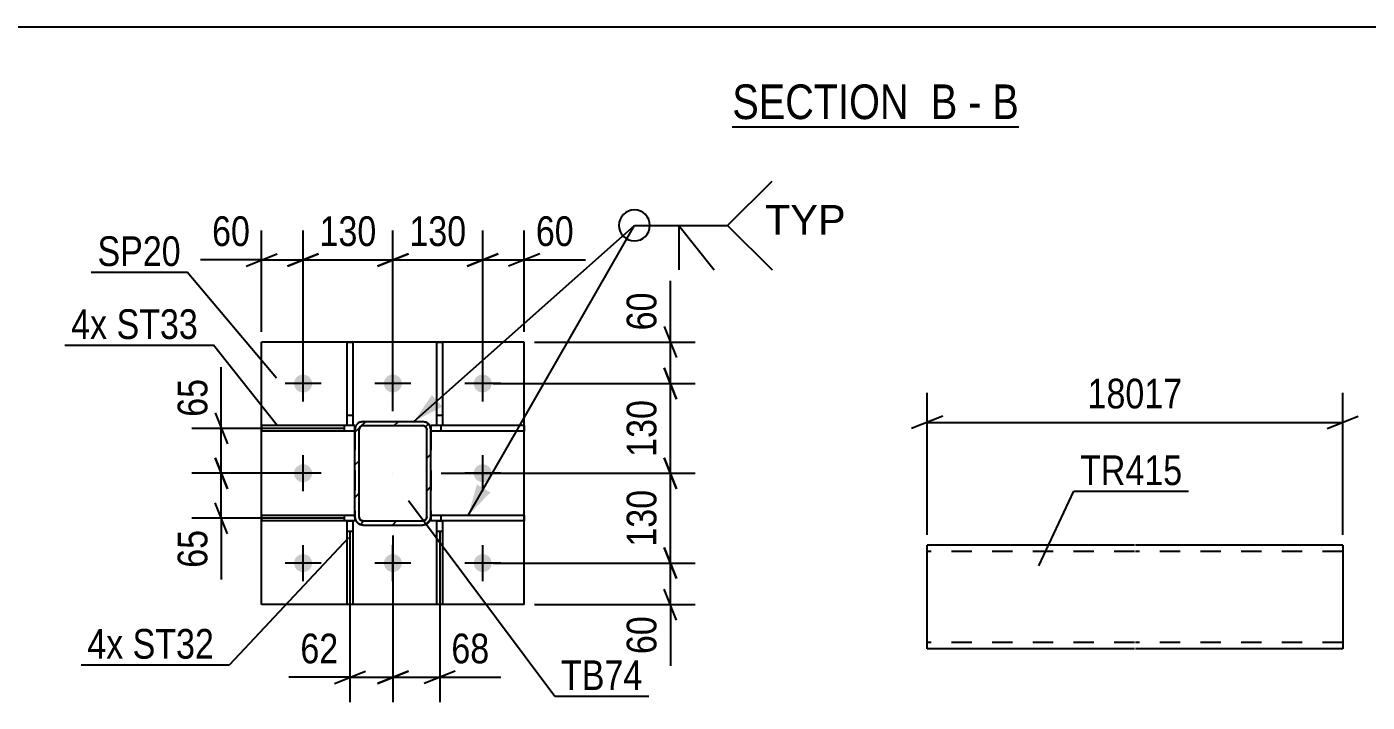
# Model space of a CAD drawing. Header units: millimetres. Extents: x 0 to 841, y 0 to 594.
# Drawn here: x 313.8 to 443.2, y 110.7 to 175.9 of the extents above; entities that cross this region are included whole.
import ezdxf

# ---------------------------------------------------------------- set-up
doc = ezdxf.new("R2010")
doc.units = ezdxf.units.MM
doc.linetypes.add('DXK_LINE_DOT2', pattern=[3.9198, 1.9599, -1.9599])
doc.linetypes.add('DXK_LINE_DOT3', pattern=[5.9187, 2.979, -0.9799, 0.9799, -0.9799])
doc.styles.add('Arial', font='ARIAL.TTF', dxfattribs={"height": 0.2})
doc.styles.add('Arial Narrow', font='ARIALN.TTF', dxfattribs={"height": 0.2})

# ---------------------------------------------------------------- blocks, each defined once
blk = doc.blocks.new('Unknown-717034435-12 - 3036')
at = {"color": 6, "linetype": 'Continuous'}
blk.add_line((381.93, 166.24), (409.58, 166.24), dxfattribs=at)
at = {"color": 0, "linetype": 'Continuous'}
for points in [[(400.04, 166.99), (400.04, 170.49), (381.93, 170.49), (381.93, 166.99)], [(403.65, 166.99), (403.65, 170.49), (401.09, 170.49), (401.09, 166.99)], [(405.97, 166.99), (405.97, 170.49), (404.7, 170.49), (404.7, 166.99)], [(409.58, 166.99), (409.58, 170.49), (407.02, 170.49), (407.02, 166.99)]]:
    blk.add_wipeout(points, dxfattribs=at)
at = {"color": 7, "linetype": 'Continuous', "style": 'Arial Narrow'}
for s, p in [('SECTION ', (381.93, 166.99)), ('B', (401.09, 166.99)), ('B', (407.02, 166.99)), ('-', (404.7, 166.99))]:
    blk.add_text(s, height=3.34, dxfattribs=at).set_placement(p)
blk = doc.blocks.new('Part-717034435-2703 - 2601')
at = {"color": 2, "linetype": 'Continuous'}
for p, q in [((353.43, 120.14), (353.43, 128.21)), ((353.43, 128.21), (353.96, 128.21)), ((353.96, 128.21), (353.96, 120.14)), ((353.96, 120.14), (353.43, 120.14))]:
    blk.add_line(p, q, dxfattribs=at)
at = {"color": 7, "linetype": 'DXK_LINE_DOT2'}
blk.add_line((353.43, 127.21), (353.96, 127.21), dxfattribs=at)
blk = doc.blocks.new('Part-717034435-2698 - 2601')
at = {"color": 2, "linetype": 'Continuous'}
for p, q in [((344.77, 120.14), (344.77, 128.21)), ((344.77, 128.21), (345.3, 128.21)), ((345.3, 128.21), (345.3, 120.14)), ((345.3, 120.14), (344.77, 120.14))]:
    blk.add_line(p, q, dxfattribs=at)
at = {"color": 7, "linetype": 'DXK_LINE_DOT2'}
blk.add_line((344.77, 127.21), (345.3, 127.21), dxfattribs=at)
blk = doc.blocks.new('Part-717034435-2682 - 2601')
at = {"color": 2, "linetype": 'Continuous'}
for p, q in [((344.76, 137.41), (344.76, 145.47)), ((344.76, 145.47), (345.3, 145.47)), ((345.3, 145.47), (345.3, 137.41)), ((345.3, 137.41), (344.76, 137.41))]:
    blk.add_line(p, q, dxfattribs=at)
at = {"color": 7, "linetype": 'DXK_LINE_DOT2'}
blk.add_line((344.76, 138.41), (345.3, 138.41), dxfattribs=at)
blk = doc.blocks.new('Part-717034435-2662 - 2601')
at = {"linetype": 'Continuous'}
h = blk.add_hatch(dxfattribs=at)
h.set_pattern_fill('', scale=0.7, style=0, pattern_type=0)
h.set_pattern_definition([(45, (352.6076, 137.5737), (-1.57154, 1.57154), [])])
h.paths.add_polyline_path([(352.78, 137.31), (352.61, 137.57), (352.35, 137.75), (352.04, 137.81), (346.31, 137.81), (346, 137.75), (345.74, 137.57), (345.57, 137.31), (345.51, 137.01), (345.51, 128.61), (345.57, 128.3), (345.74, 128.04), (346, 127.87), (346.31, 127.81), (352.04, 127.81), (352.35, 127.87), (352.61, 128.04), (352.78, 128.3), (352.84, 128.61), (352.84, 137.01)])
h.paths.add_polyline_path([(352.44, 128.61), (352.41, 128.45), (352.32, 128.33), (352.19, 128.24), (352.04, 128.21), (346.31, 128.21), (346.16, 128.24), (346.03, 128.33), (345.94, 128.45), (345.91, 128.61), (345.91, 137.01), (345.94, 137.16), (346.03, 137.29), (346.16, 137.38), (346.31, 137.41), (352.04, 137.41), (352.19, 137.38), (352.32, 137.29), (352.41, 137.16), (352.44, 137.01)])
at = {"color": 7, "linetype": 'DXK_LINE_DOT2'}
for p, q in [((345.51, 137.01), (345.57, 137.31)), ((345.94, 137.16), (345.91, 137.01)), ((346.03, 137.29), (345.94, 137.16)), ((346, 137.75), (346.31, 137.81)), ((346.16, 137.38), (346.03, 137.29)), ((346.31, 137.41), (346.16, 137.38)), ((346.31, 137.81), (352.04, 137.81)), ((346.31, 137.41), (352.04, 137.41)), ((352.04, 137.81), (352.35, 137.75)), ((352.19, 137.38), (352.04, 137.41)), ((352.32, 137.29), (352.19, 137.38)), ((352.41, 137.16), (352.32, 137.29)), ((352.44, 137.01), (352.41, 137.16)), ((352.78, 137.31), (352.84, 137.01)), ((345.51, 137.01), (345.51, 128.61)), ((345.91, 128.61), (345.91, 137.01)), ((352.44, 128.61), (352.44, 137.01)), ((352.84, 137.01), (352.84, 128.61)), ((345.57, 128.3), (345.51, 128.61)), ((345.91, 128.61), (345.94, 128.45)), ((345.94, 128.45), (346.03, 128.33)), ((346.03, 128.33), (346.16, 128.24)), ((346.16, 128.24), (346.31, 128.21)), ((346.31, 128.21), (352.04, 128.21)), ((352.04, 128.21), (352.19, 128.24)), ((352.19, 128.24), (352.32, 128.33)), ((352.32, 128.33), (352.41, 128.45)), ((352.41, 128.45), (352.44, 128.61)), ((352.84, 128.61), (352.78, 128.3)), ((346.31, 127.81), (346, 127.87)), ((346.31, 127.81), (352.04, 127.81)), ((352.35, 127.87), (352.04, 127.81))]:
    blk.add_line(p, q, dxfattribs=at)
at = {"color": 2, "linetype": 'Continuous'}
for p, q in [((345.57, 137.31), (345.51, 137.01)), ((345.91, 137.01), (345.94, 137.16)), ((345.94, 137.16), (346.03, 137.29)), ((346.31, 137.81), (346, 137.75)), ((346.03, 137.29), (346.16, 137.38)), ((346.16, 137.38), (346.31, 137.41)), ((346.31, 137.81), (352.04, 137.81)), ((346.31, 137.41), (352.04, 137.41)), ((352.35, 137.75), (352.04, 137.81)), ((352.04, 137.41), (352.19, 137.38)), ((352.19, 137.38), (352.32, 137.29)), ((352.32, 137.29), (352.41, 137.16)), ((352.41, 137.16), (352.44, 137.01)), ((352.84, 137.01), (352.78, 137.31)), ((345.51, 128.61), (345.51, 137.01)), ((345.91, 128.61), (345.91, 137.01)), ((352.44, 128.61), (352.44, 137.01)), ((352.84, 128.61), (352.84, 137.01)), ((345.51, 128.61), (345.57, 128.3)), ((345.94, 128.45), (345.91, 128.61)), ((346.03, 128.33), (345.94, 128.45)), ((346.16, 128.24), (346.03, 128.33)), ((346.31, 128.21), (346.16, 128.24)), ((346.31, 128.21), (352.04, 128.21)), ((352.19, 128.24), (352.04, 128.21)), ((352.32, 128.33), (352.19, 128.24)), ((352.41, 128.45), (352.32, 128.33)), ((352.44, 128.61), (352.41, 128.45)), ((352.78, 128.3), (352.84, 128.61)), ((346, 127.87), (346.31, 127.81)), ((346.31, 127.81), (352.04, 127.81)), ((352.04, 127.81), (352.35, 127.87))]:
    blk.add_line(p, q, dxfattribs=at)
at = {"color": 7, "linetype": 'DXK_LINE_DOT3'}
blk.add_line((349.18, 132.81), (349.18, 132.81), dxfattribs=at)
at = {"color": 7, "linetype": 'DXK_LINE_DOT2'}
for centre, start, end in [((346.31, 137.01), 112.5, 157.5), ((352.04, 137.01), 22.5, 67.5), ((346.31, 128.61), 202.5, 247.5), ((352.04, 128.61), 292.5, 337.5)]:
    blk.add_arc(centre, 0.8, start, end, dxfattribs=at)
at = {"color": 2, "linetype": 'Continuous'}
for centre, start, end in [((346.31, 137.01), 112.5, 157.5), ((352.04, 137.01), 22.5, 67.5), ((346.31, 128.61), 202.5, 247.5), ((352.04, 128.61), 292.5, 337.5)]:
    blk.add_arc(centre, 0.8, start, end, dxfattribs=at)
blk = doc.blocks.new('Part-717034435-2697 - 2601')
at = {"color": 2, "linetype": 'Continuous'}
for p, q in [((353.43, 137.41), (353.43, 145.47)), ((353.43, 145.47), (353.96, 145.47)), ((353.96, 145.47), (353.96, 137.41)), ((353.96, 137.41), (353.43, 137.41))]:
    blk.add_line(p, q, dxfattribs=at)
at = {"color": 7, "linetype": 'DXK_LINE_DOT2'}
blk.add_line((353.43, 138.41), (353.96, 138.41), dxfattribs=at)
blk = doc.blocks.new('Part-717034435-2704 - 2601')
at = {"color": 2, "linetype": 'Continuous'}
for p, q in [((345.51, 128.74), (336.51, 128.74)), ((336.51, 128.74), (336.51, 128.21)), ((344.77, 128.21), (336.51, 128.21)), ((345.51, 128.21), (345.3, 128.21)), ((345.51, 128.61), (345.51, 128.21))]:
    blk.add_line(p, q, dxfattribs=at)
at = {"color": 7, "linetype": 'DXK_LINE_DOT2'}
for p, q in [((344.51, 128.21), (344.51, 128.74)), ((345.3, 128.21), (344.77, 128.21)), ((345.51, 128.61), (345.51, 128.74))]:
    blk.add_line(p, q, dxfattribs=at)
blk = doc.blocks.new('Part-717034435-2705 - 2601')
at = {"color": 2, "linetype": 'Continuous'}
for p, q in [((345.51, 137.41), (336.51, 137.41)), ((336.51, 137.41), (336.51, 136.87)), ((345.51, 137.01), (345.51, 137.41)), ((345.51, 136.87), (336.51, 136.87))]:
    blk.add_line(p, q, dxfattribs=at)
at = {"color": 7, "linetype": 'DXK_LINE_DOT2'}
for p, q in [((344.51, 136.87), (344.51, 137.41)), ((345.51, 137.01), (345.51, 136.87))]:
    blk.add_line(p, q, dxfattribs=at)
blk = doc.blocks.new('Part-717034435-2720 - 2601')
at = {"color": 2, "linetype": 'Continuous'}
for p, q in [((361.84, 128.74), (352.84, 128.74)), ((352.84, 128.61), (352.84, 128.21)), ((353.43, 128.21), (352.84, 128.21)), ((361.84, 128.21), (353.96, 128.21)), ((361.84, 128.74), (361.84, 128.21))]:
    blk.add_line(p, q, dxfattribs=at)
at = {"color": 7, "linetype": 'DXK_LINE_DOT2'}
for p, q in [((352.84, 128.74), (352.84, 128.61)), ((353.96, 128.21), (353.43, 128.21)), ((353.84, 128.21), (353.84, 128.74))]:
    blk.add_line(p, q, dxfattribs=at)
blk = doc.blocks.new('Part-717034435-2725 - 2601')
at = {"color": 2, "linetype": 'Continuous'}
for p, q in [((361.84, 137.41), (352.84, 137.41)), ((352.84, 137.41), (352.84, 137.01)), ((361.84, 137.41), (361.84, 136.87)), ((361.84, 136.87), (352.84, 136.87))]:
    blk.add_line(p, q, dxfattribs=at)
at = {"color": 7, "linetype": 'DXK_LINE_DOT2'}
for p, q in [((353.84, 136.87), (353.84, 137.41)), ((352.84, 137.01), (352.84, 136.87))]:
    blk.add_line(p, q, dxfattribs=at)
blk = doc.blocks.new('Part-717034435-2730 - 2601')
at = {"color": 2, "linetype": 'Continuous'}
for p, q in [((336.51, 120.14), (336.51, 145.47)), ((361.84, 145.47), (336.51, 145.47)), ((361.84, 120.14), (361.84, 145.47)), ((361.84, 120.14), (336.51, 120.14))]:
    blk.add_line(p, q, dxfattribs=at)
blk = doc.blocks.new('Bolt-717034435-2749 - 2601')
at = {"linetype": 'Continuous'}
for points in [[(339.64, 141.47, -1), (341.38, 141.47, -1)], [(348.31, 141.47, -1), (350.04, 141.47, -1)], [(356.98, 141.47, -1), (358.71, 141.47, -1)], [(339.64, 132.81, -1), (341.38, 132.81, -1)], [(356.98, 132.81, -1), (358.71, 132.81, -1)], [(339.64, 124.14, -1), (341.38, 124.14, -1)], [(348.31, 124.14, -1), (350.04, 124.14, -1)], [(356.98, 124.14, -1), (358.71, 124.14, -1)]]:
    blk.add_hatch(color=1, dxfattribs=at).paths.add_polyline_path(points)
at = {"color": 1, "linetype": 'Continuous'}
for p, q in [((340.51, 139.74), (340.51, 143.21)), ((349.18, 139.74), (349.18, 143.21)), ((357.84, 139.74), (357.84, 143.21)), ((342.24, 141.47), (338.78, 141.47)), ((350.91, 141.47), (347.44, 141.47)), ((359.58, 141.47), (356.11, 141.47)), ((340.51, 131.07), (340.51, 134.54)), ((357.84, 131.07), (357.84, 134.54)), ((342.24, 132.81), (338.78, 132.81)), ((359.58, 132.81), (356.11, 132.81)), ((340.51, 122.41), (340.51, 125.87)), ((349.18, 122.41), (349.18, 125.87)), ((357.84, 122.41), (357.84, 125.87)), ((342.24, 124.14), (338.78, 124.14)), ((350.91, 124.14), (347.44, 124.14)), ((359.58, 124.14), (356.11, 124.14))]:
    blk.add_line(p, q, dxfattribs=at)
blk = doc.blocks.new('Part-717034435-7302 - 7296')
at = {"color": 2, "linetype": 'Continuous'}
for p, q in [((420.73, 125.87), (400.73, 125.87)), ((400.73, 115.96), (400.73, 125.87)), ((440.83, 125.87), (420.83, 125.87)), ((440.83, 125.87), (440.83, 115.87)), ((400.73, 115.87), (400.73, 115.96)), ((420.73, 115.87), (400.73, 115.87)), ((440.83, 115.87), (420.83, 115.87))]:
    blk.add_line(p, q, dxfattribs=at)
at = {"color": 7, "linetype": 'DXK_LINE_DOT2'}
for p, q in [((440.83, 125.77), (440.83, 125.87)), ((420.73, 125.27), (400.73, 125.27)), ((440.83, 125.27), (420.83, 125.27)), ((400.73, 116.47), (400.73, 116.51)), ((420.73, 116.47), (400.73, 116.47)), ((440.83, 116.47), (420.83, 116.47)), ((440.83, 116.47), (440.83, 116.51))]:
    blk.add_line(p, q, dxfattribs=at)
blk = doc.blocks.new('StraightDimension-717034435-3545 - 3036')
at = {"color": 7, "linetype": 'Continuous'}
blk.add_line((56.38, 175.89), (733.82, 175.89), dxfattribs=at)
blk = doc.blocks.new('StraightDimension-717034435-2920 - 2601')
at = {"color": 7, "linetype": 'Continuous'}
for p, q in [((345.03, 127.21), (345.03, 110.72)), ((349.18, 126.81), (349.18, 110.72)), ((345.03, 113.12), (339.13, 113.12)), ((345.03, 113.12), (339.13, 113.12)), ((343.53, 112.52), (346.53, 113.72)), ((345.03, 113.12), (349.18, 113.12)), ((350.68, 113.72), (347.68, 112.52))]:
    blk.add_line(p, q, dxfattribs=at)
at = {"color": 0}
blk.add_wipeout([(344.51, 113.87), (344.51, 118.07), (339.65, 118.07), (339.65, 113.87)], dxfattribs=at)
at = {"color": 3, "style": 'Arial Narrow'}
blk.add_text('62', height=2.863, dxfattribs=at).set_placement((340.25, 114.47))
blk = doc.blocks.new('StraightDimension-717034435-2870 - 2601')
at = {"color": 7, "linetype": 'Continuous'}
for p, q in [((349.18, 138.81), (349.18, 156.24)), ((357.84, 142.47), (357.84, 156.24)), ((347.68, 152.79), (350.68, 153.99)), ((359.34, 153.99), (356.34, 152.79)), ((349.18, 153.39), (357.84, 153.39))]:
    blk.add_line(p, q, dxfattribs=at)
at = {"color": 0}
blk.add_wipeout([(356.85, 154.14), (356.85, 158.34), (350.17, 158.34), (350.17, 154.14)], dxfattribs=at)
at = {"color": 3, "style": 'Arial Narrow'}
blk.add_text('130', height=2.863, dxfattribs=at).set_placement((350.77, 154.74))
blk = doc.blocks.new('StraightDimension-717034435-2819 - 2601')
at = {"color": 7, "linetype": 'Continuous'}
for p, q in [((375.35, 125.64), (376.55, 122.64)), ((358.84, 124.14), (378.35, 124.14)), ((375.95, 120.14), (375.95, 124.14)), ((376.55, 118.64), (375.35, 121.64)), ((362.84, 120.14), (378.35, 120.14)), ((375.95, 120.14), (375.95, 114.24)), ((375.95, 120.14), (375.95, 114.24))]:
    blk.add_line(p, q, dxfattribs=at)
at = {"color": 0}
blk.add_wipeout([(375.2, 119.62), (371, 119.62), (371, 114.76), (375.2, 114.76)], dxfattribs=at)
at = {"color": 3, "style": 'Arial Narrow'}
blk.add_text('60', height=2.863, rotation=90.0002, dxfattribs=at).set_placement((374.6, 115.36))
blk = doc.blocks.new('StraightDimension-717034435-2829 - 2601')
at = {"color": 7, "linetype": 'Continuous'}
for p, q in [((375.35, 134.31), (376.55, 131.31)), ((353.84, 132.81), (378.35, 132.81)), ((375.95, 124.14), (375.95, 132.81)), ((376.55, 122.64), (375.35, 125.64)), ((358.84, 124.14), (378.35, 124.14))]:
    blk.add_line(p, q, dxfattribs=at)
at = {"color": 0}
blk.add_wipeout([(375.2, 131.82), (371, 131.82), (371, 125.13), (375.2, 125.13)], dxfattribs=at)
at = {"color": 3, "style": 'Arial Narrow'}
blk.add_text('130', height=2.863, rotation=90.0002, dxfattribs=at).set_placement((374.6, 125.73))
blk = doc.blocks.new('StraightDimension-717034435-2839 - 2601')
at = {"color": 7, "linetype": 'Continuous'}
for p, q in [((375.35, 142.97), (376.55, 139.97)), ((358.84, 141.47), (378.35, 141.47)), ((375.95, 132.81), (375.95, 141.47)), ((376.55, 131.31), (375.35, 134.31)), ((353.84, 132.81), (378.35, 132.81))]:
    blk.add_line(p, q, dxfattribs=at)
at = {"color": 0}
blk.add_wipeout([(375.2, 140.48), (371, 140.48), (371, 133.8), (375.2, 133.8)], dxfattribs=at)
at = {"color": 3, "style": 'Arial Narrow'}
blk.add_text('130', height=2.863, rotation=90.0002, dxfattribs=at).set_placement((374.6, 134.4))
blk = doc.blocks.new('StraightDimension-717034435-2849 - 2601')
at = {"color": 7, "linetype": 'Continuous'}
for p, q in [((375.95, 145.47), (375.95, 151.38)), ((375.95, 145.47), (375.95, 151.38)), ((375.35, 146.97), (376.55, 143.97)), ((362.84, 145.47), (378.35, 145.47)), ((375.95, 141.47), (375.95, 145.47)), ((376.55, 139.97), (375.35, 142.97)), ((358.84, 141.47), (378.35, 141.47))]:
    blk.add_line(p, q, dxfattribs=at)
at = {"color": 0}
blk.add_wipeout([(375.2, 150.86), (371, 150.86), (371, 146), (375.2, 146)], dxfattribs=at)
at = {"color": 3, "style": 'Arial Narrow'}
blk.add_text('60', height=2.863, rotation=90.0002, dxfattribs=at).set_placement((374.6, 146.6))
blk = doc.blocks.new('StraightDimension-717034435-2860 - 2601')
at = {"color": 7, "linetype": 'Continuous'}
for p, q in [((357.84, 142.47), (357.84, 156.24)), ((361.84, 146.47), (361.84, 156.24)), ((356.34, 152.79), (359.34, 153.99)), ((363.34, 153.99), (360.34, 152.79)), ((357.84, 153.39), (361.84, 153.39)), ((361.84, 153.39), (367.75, 153.39)), ((361.84, 153.39), (367.75, 153.39))]:
    blk.add_line(p, q, dxfattribs=at)
at = {"color": 0}
blk.add_wipeout([(367.22, 154.14), (367.22, 158.34), (362.37, 158.34), (362.37, 154.14)], dxfattribs=at)
at = {"color": 3, "style": 'Arial Narrow'}
blk.add_text('60', height=2.863, dxfattribs=at).set_placement((362.97, 154.74))
blk = doc.blocks.new('StraightDimension-717034435-2879 - 2601')
at = {"color": 7, "linetype": 'Continuous'}
for p, q in [((340.51, 142.47), (340.51, 156.24)), ((349.18, 138.81), (349.18, 156.24)), ((339.01, 152.79), (342.01, 153.99)), ((350.68, 153.99), (347.68, 152.79)), ((340.51, 153.39), (349.18, 153.39))]:
    blk.add_line(p, q, dxfattribs=at)
at = {"color": 0}
blk.add_wipeout([(348.18, 154.14), (348.18, 158.34), (341.5, 158.34), (341.5, 154.14)], dxfattribs=at)
at = {"color": 3, "style": 'Arial Narrow'}
blk.add_text('130', height=2.863, dxfattribs=at).set_placement((342.1, 154.74))
blk = doc.blocks.new('StraightDimension-717034435-2888 - 2601')
at = {"color": 7, "linetype": 'Continuous'}
for p, q in [((336.51, 146.47), (336.51, 156.24)), ((340.51, 142.47), (340.51, 156.24)), ((335.01, 152.79), (338.01, 153.99)), ((342.01, 153.99), (339.01, 152.79)), ((336.51, 153.39), (330.6, 153.39)), ((336.51, 153.39), (330.6, 153.39)), ((336.51, 153.39), (340.51, 153.39))]:
    blk.add_line(p, q, dxfattribs=at)
at = {"color": 0}
blk.add_wipeout([(335.98, 154.14), (335.98, 158.34), (331.13, 158.34), (331.13, 154.14)], dxfattribs=at)
at = {"color": 3, "style": 'Arial Narrow'}
blk.add_text('60', height=2.863, dxfattribs=at).set_placement((331.73, 154.74))
blk = doc.blocks.new('StraightDimension-717034435-2899 - 2601')
at = {"color": 7, "linetype": 'Continuous'}
for p, q in [((332.62, 137.14), (332.62, 143.05)), ((332.62, 137.14), (332.62, 143.05)), ((332.02, 138.64), (333.22, 135.64)), ((344.51, 137.14), (329.77, 137.14)), ((332.62, 132.81), (332.62, 137.14)), ((333.22, 131.31), (332.02, 134.31)), ((339.51, 132.81), (329.77, 132.81))]:
    blk.add_line(p, q, dxfattribs=at)
at = {"color": 0}
blk.add_wipeout([(331.87, 142.52), (327.67, 142.52), (327.67, 137.66), (331.87, 137.66)], dxfattribs=at)
at = {"color": 3, "style": 'Arial Narrow'}
blk.add_text('65', height=2.863, rotation=90.0002, dxfattribs=at).set_placement((331.27, 138.26))
blk = doc.blocks.new('StraightDimension-717034435-2909 - 2601')
at = {"color": 7, "linetype": 'Continuous'}
for p, q in [((332.02, 134.31), (333.22, 131.31)), ((339.51, 132.81), (329.77, 132.81)), ((332.62, 128.47), (332.62, 132.81)), ((333.22, 126.97), (332.02, 129.97)), ((344.51, 128.47), (329.77, 128.47)), ((332.62, 128.47), (332.62, 122.57)), ((332.62, 128.47), (332.62, 122.57))]:
    blk.add_line(p, q, dxfattribs=at)
at = {"color": 0}
blk.add_wipeout([(331.87, 127.95), (327.67, 127.95), (327.67, 123.09), (331.87, 123.09)], dxfattribs=at)
at = {"color": 3, "style": 'Arial Narrow'}
blk.add_text('65', height=2.863, rotation=90.0002, dxfattribs=at).set_placement((331.27, 123.69))
blk = doc.blocks.new('StraightDimension-717034435-2933 - 2601')
at = {"color": 7, "linetype": 'Continuous'}
for p, q in [((349.18, 126.81), (349.18, 110.72)), ((353.7, 127.21), (353.7, 110.72)), ((347.68, 112.52), (350.68, 113.72)), ((349.18, 113.12), (353.7, 113.12)), ((355.2, 113.72), (352.2, 112.52)), ((353.7, 113.12), (359.6, 113.12)), ((353.7, 113.12), (359.6, 113.12))]:
    blk.add_line(p, q, dxfattribs=at)
at = {"color": 0}
blk.add_wipeout([(359.08, 113.87), (359.08, 118.07), (354.22, 118.07), (354.22, 113.87)], dxfattribs=at)
at = {"color": 3, "style": 'Arial Narrow'}
blk.add_text('68', height=2.863, dxfattribs=at).set_placement((354.82, 114.47))
blk = doc.blocks.new('StraightDimension-717034435-7307 - 7296')
at = {"color": 7, "linetype": 'Continuous'}
for p, q in [((400.73, 126.87), (400.73, 140.57)), ((440.83, 126.87), (440.83, 140.57)), ((402.23, 138.32), (399.23, 137.12)), ((400.73, 137.72), (440.83, 137.72)), ((439.33, 137.12), (442.33, 138.32))]:
    blk.add_line(p, q, dxfattribs=at)
at = {"color": 0}
blk.add_wipeout([(425.95, 138.47), (425.95, 142.67), (415.61, 142.67), (415.61, 138.47)], dxfattribs=at)
at = {"color": 3, "style": 'Arial Narrow'}
blk.add_text('18017', height=2.863, dxfattribs=at).set_placement((416.21, 139.07))
blk = doc.blocks.new('MarkSet-717034435-3025 - 2601')
at = {"color": 30, "linetype": 'Continuous'}
blk.add_line((344.89, 126.58), (333.42, 114.32), dxfattribs=at)
at = {"color": 0}
for points in [[(323.16, 114.92), (323.16, 117.92), (319.69, 117.92), (319.69, 114.92)], [(331.92, 114.92), (331.92, 117.92), (324.06, 117.92), (324.06, 114.92)]]:
    blk.add_wipeout(points, dxfattribs=at)
for points in [[(323.16, 114.92), (323.16, 117.92), (319.69, 117.92), (319.69, 114.92)], [(331.92, 114.92), (331.92, 117.92), (324.06, 117.92), (324.06, 114.92)]]:
    blk.add_wipeout(points, dxfattribs=at)
at = {"color": 30, "linetype": 'Continuous'}
blk.add_line((319.09, 114.32), (333.42, 114.32), dxfattribs=at)
at = {"color": 3, "style": 'Arial Narrow'}
for s, p in [('4x', (319.69, 114.92)), ('ST32', (324.06, 114.92))]:
    blk.add_text(s, height=2.863, dxfattribs=at).set_placement(p)
blk = doc.blocks.new('Mark-717034435-2658 - 2601')
at = {"color": 0}
blk.add_wipeout([(373.26, 111.89), (373.26, 114.89), (365.4, 114.89), (365.4, 111.89)], dxfattribs=at)
blk.add_wipeout([(373.26, 111.89), (373.26, 114.89), (365.4, 114.89), (365.4, 111.89)], dxfattribs=at)
at = {"color": 30, "linetype": 'Continuous'}
for p, q in [((350.69, 130.18), (364.8, 111.29)), ((364.8, 111.29), (373.86, 111.29))]:
    blk.add_line(p, q, dxfattribs=at)
at = {"color": 3, "style": 'Arial Narrow'}
blk.add_text('TB74', height=2.863, dxfattribs=at).set_placement((365.4, 111.89))
blk = doc.blocks.new('Mark-717034435-2726 - 2601')
at = {"color": 0}
blk.add_wipeout([(328.71, 152.81), (328.71, 155.81), (320.67, 155.81), (320.67, 152.81)], dxfattribs=at)
blk.add_wipeout([(328.71, 152.81), (328.71, 155.81), (320.67, 155.81), (320.67, 152.81)], dxfattribs=at)
at = {"color": 30, "linetype": 'Continuous'}
for p in [(320.07, 152.21), (337.96, 141.99)]:
    blk.add_line(p, (329.31, 152.21), dxfattribs=at)
at = {"color": 3, "style": 'Arial Narrow'}
blk.add_text('SP20', height=2.863, dxfattribs=at).set_placement((320.67, 152.81))
blk = doc.blocks.new('WeldMark-717034435-2946 - 2601')
at = {"linetype": 'Continuous'}
for points in [[(353.94, 139.24), (351.2, 137.81), (352.95, 140.36)], [(358.58, 130.97), (356.44, 128.74), (357.28, 131.72)]]:
    blk.add_hatch(color=30, dxfattribs=at).paths.add_polyline_path(points)
at = {"color": 30, "linetype": 'Continuous'}
for p, q in [((351.2, 137.81), (372.48, 156.73)), ((356.44, 128.74), (372.48, 156.73)), ((372.48, 156.73), (381.48, 156.73))]:
    blk.add_line(p, q, dxfattribs=at)
at = {"color": 3, "linetype": 'Continuous'}
for q in [(380.19, 152.44), (376.76, 152.44)]:
    blk.add_line((376.76, 156.73), q, dxfattribs=at)
for start, end in [(90, 270), (270, 90)]:
    blk.add_arc((372.48, 156.73), 1.5, start, end, dxfattribs=at)
at = {"color": 0, "linetype": 'Continuous'}
blk.add_wipeout([(392.85, 155.83), (392.85, 158.83), (385.08, 158.83), (385.08, 155.83)], dxfattribs=at)
blk.add_wipeout([(392.85, 155.83), (392.85, 158.83), (385.08, 158.83), (385.08, 155.83)], dxfattribs=at)
at = {"color": 3, "linetype": 'Continuous'}
for q in [(385.76, 161.01), (385.76, 152.44)]:
    blk.add_line((381.48, 156.73), q, dxfattribs=at)
at = {"color": 3, "linetype": 'Continuous', "style": 'Arial'}
blk.add_text('TYP', height=2.865, dxfattribs=at).set_placement((385.08, 155.83))
blk = doc.blocks.new('MarkSet-717034435-2995 - 2601')
at = {"color": 30, "linetype": 'Continuous'}
blk.add_line((338, 137.41), (331.86, 145.17), dxfattribs=at)
at = {"color": 0}
for points in [[(321.61, 145.77), (321.61, 148.77), (318.13, 148.77), (318.13, 145.77)], [(330.36, 145.77), (330.36, 148.77), (322.51, 148.77), (322.51, 145.77)]]:
    blk.add_wipeout(points, dxfattribs=at)
for points in [[(321.61, 145.77), (321.61, 148.77), (318.13, 148.77), (318.13, 145.77)], [(330.36, 145.77), (330.36, 148.77), (322.51, 148.77), (322.51, 145.77)]]:
    blk.add_wipeout(points, dxfattribs=at)
at = {"color": 30, "linetype": 'Continuous'}
blk.add_line((317.53, 145.17), (331.86, 145.17), dxfattribs=at)
at = {"color": 3, "style": 'Arial Narrow'}
for s, p in [('4x', (318.13, 145.77)), ('ST33', (322.51, 145.77))]:
    blk.add_text(s, height=2.863, dxfattribs=at).set_placement(p)
blk = doc.blocks.new('Mark-717034435-7298 - 7296')
at = {"color": 0}
blk.add_wipeout([(425.35, 131.67), (425.35, 134.67), (415.49, 134.67), (415.49, 131.67)], dxfattribs=at)
blk.add_wipeout([(425.35, 131.67), (425.35, 134.67), (415.49, 134.67), (415.49, 131.67)], dxfattribs=at)
at = {"color": 30, "linetype": 'Continuous'}
for p, q in [((411.51, 123.86), (414.89, 131.07)), ((414.89, 131.07), (425.95, 131.07))]:
    blk.add_line(p, q, dxfattribs=at)
at = {"color": 3, "style": 'Arial Narrow'}
blk.add_text('TR415', height=2.863, dxfattribs=at).set_placement((415.49, 131.67))

msp = doc.modelspace()

# ---------------------------------------------------------------- block references
for name in ['StraightDimension-717034435-3545 - 3036', 'Unknown-717034435-12 - 3036', 'Part-717034435-2730 - 2601', 'Part-717034435-2682 - 2601', 'Part-717034435-2697 - 2601', 'Bolt-717034435-2749 - 2601', 'StraightDimension-717034435-7307 - 7296', 'Part-717034435-2705 - 2601', 'Part-717034435-2662 - 2601', 'Part-717034435-2725 - 2601', 'Part-717034435-2704 - 2601', 'Part-717034435-2698 - 2601', 'Part-717034435-2720 - 2601', 'Part-717034435-2703 - 2601', 'Part-717034435-7302 - 7296']:
    msp.add_blockref(name, (0, 0))

# ---------------------------------------------------------------- next in the draw order: block references
for name in ['StraightDimension-717034435-2870 - 2601', 'Mark-717034435-7298 - 7296', 'StraightDimension-717034435-2920 - 2601', 'StraightDimension-717034435-2819 - 2601']:
    msp.add_blockref(name, (0, 0))

# ---------------------------------------------------------------- next in the draw order: block references
for name in ['StraightDimension-717034435-2879 - 2601', 'StraightDimension-717034435-2829 - 2601']:
    msp.add_blockref(name, (0, 0))

# ---------------------------------------------------------------- next in the draw order: block references
for name in ['StraightDimension-717034435-2888 - 2601', 'StraightDimension-717034435-2839 - 2601', 'StraightDimension-717034435-2933 - 2601']:
    msp.add_blockref(name, (0, 0))

# ---------------------------------------------------------------- next in the draw order: block references
for name in ['StraightDimension-717034435-2849 - 2601', 'StraightDimension-717034435-2899 - 2601', 'Mark-717034435-2658 - 2601']:
    msp.add_blockref(name, (0, 0))

# ---------------------------------------------------------------- next in the draw order: block references
for name in ['StraightDimension-717034435-2860 - 2601', 'Mark-717034435-2726 - 2601', 'StraightDimension-717034435-2909 - 2601']:
    msp.add_blockref(name, (0, 0))

# ---------------------------------------------------------------- next in the draw order: block references
for name in ['WeldMark-717034435-2946 - 2601', 'MarkSet-717034435-2995 - 2601', 'MarkSet-717034435-3025 - 2601']:
    msp.add_blockref(name, (0, 0))

doc.saveas('drawing.dxf')
